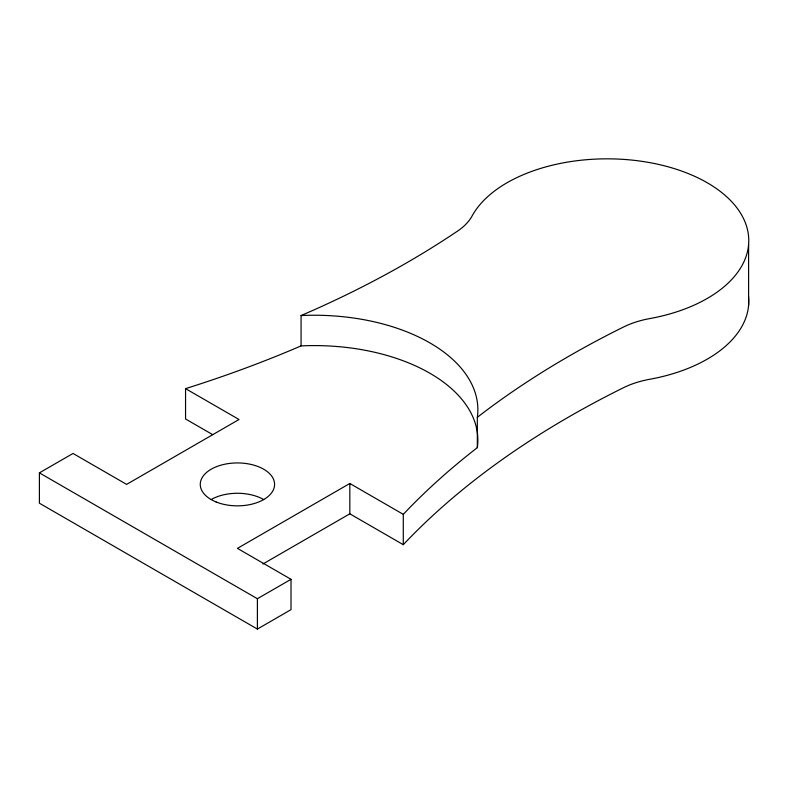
<?xml version="1.0" encoding="UTF-8"?>
<svg xmlns="http://www.w3.org/2000/svg" width="788" height="788" viewBox="0 0 788 788"><rect width="100%" height="100%" fill="white"/><g stroke="black" fill="none" stroke-linecap="round" stroke-linejoin="round"><path stroke-width="1.18" d="M477.331 447.643L477.331 417.305L485.516 411.07A968.245 559.017 0 0 1 623.692 326.931A74.318 42.907 0 0 1 649.696 318.598A141.633 81.775 0 0 0 707.289 182.786A141.633 81.775 0 0 0 472.051 216.04A74.318 42.907 0 0 1 457.611 231.051A968.245 559.017 0 0 1 311.89 310.827L301.075 315.545L301.075 345.893A163.658 94.491 0 0 1 477.331 447.643A968.255 559.017 0 0 0 403.289 514.347L403.289 544.685L349.823 513.815L262.877 564.021M403.289 514.347L349.823 483.477L237.424 548.369L291.018 579.308L291.018 609.646L257.39 629.07L39.4 503.207L39.4 472.869L73.028 453.455L126.622 484.393L239.02 419.502L185.554 388.642L185.554 418.98L212.809 434.71M39.4 472.869L257.39 598.722L291.018 579.308M748.6 244.704L748.6 305.389M349.823 483.477L349.823 513.815M257.39 598.722L257.39 629.07M211.154 499.562A37.154 21.453 0 0 1 263.704 499.562M403.289 544.685A968.245 559.017 0 0 1 623.692 387.607A74.318 42.907 0 0 1 649.696 379.284A141.633 81.775 0 0 0 748.521 296.357M301.075 345.893A968.255 559.017 0 0 1 185.554 388.642M301.075 315.545A163.658 94.491 0 0 1 477.331 417.305M216.109 501.966A37.154 21.453 0 0 0 274.441 486.265A37.154 21.453 0 0 0 221.724 464.95A37.154 21.453 0 0 0 216.109 501.966"/></g></svg>
